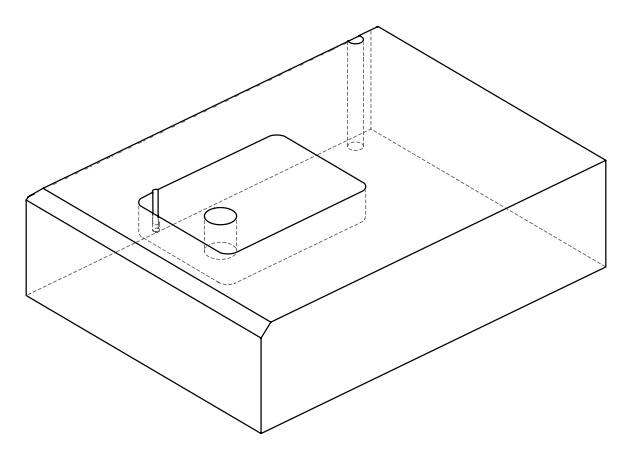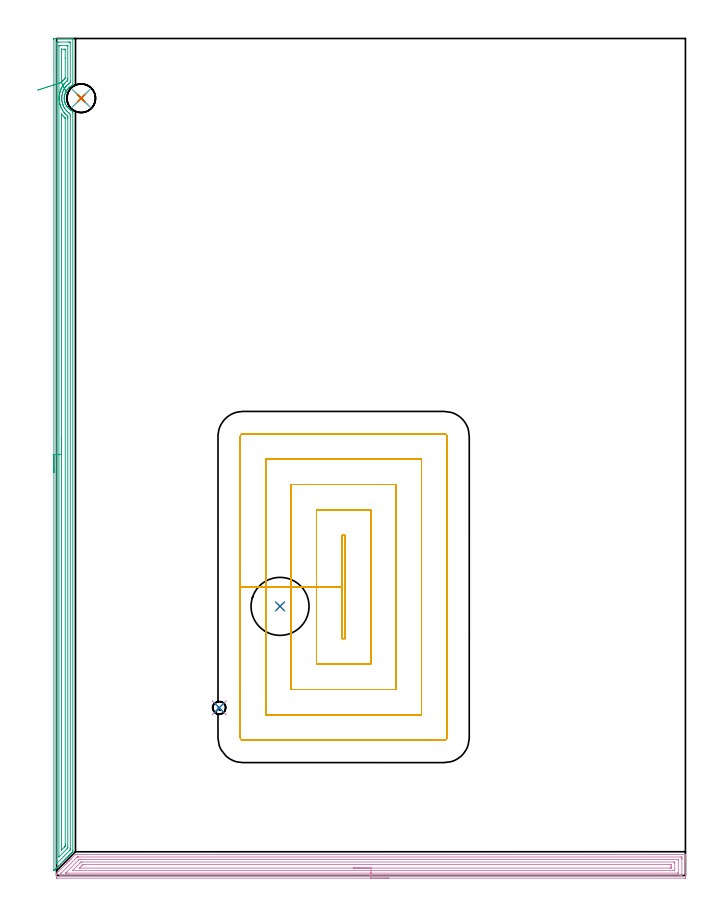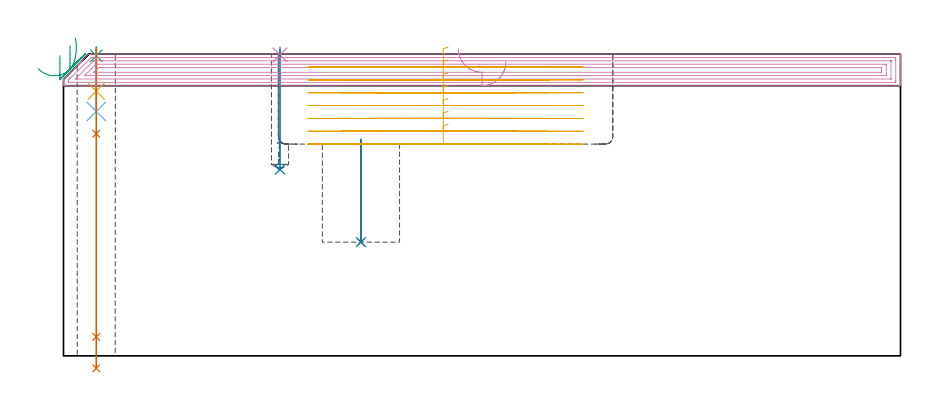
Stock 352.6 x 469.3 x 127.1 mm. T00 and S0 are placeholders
(PLAN: 11 operations, 8 tool changes, 56.9 min)
(1 INDEXABLE_INSERT_DRILL_BLIND_HOLE_FROM_SOLID | STEP1POCKET | NXT0302_013 | 0.18 min | 27301 mm3)
(2 DRILL_TO_ENLARGE_BLIND_HOLE_1 | STEP1POCKET | UGT0301_382 | 0.18 min | 38346 mm3)
(3 SPOT_DRILL | STEP1HOLE | NXT0321_9005460120000 | 0.03 min | 0 mm3)
(4 SPOT_DRILL_1 | STEP1POCKET_1 | NXT0321_9005460120000 | 0.03 min | 3 mm3)
(5 DRILL_BLIND_HOLE_INTO_CENTER | STEP1HOLE | UGT0301_217 | 0.07 min | 1136 mm3)
(6 DRILL_TO_ENLARGE_BLIND_HOLE | STEP1HOLE | NXT0301_111 | 0.11 min | 3440 mm3)
(7 GUN_DRILL_THROUGH_HOLE | STEP1HOLE | UGT0307_013 | 0.74 min | 20960 mm3)
(8 DRILL_BLIND_HOLE_INTO_CENTER_1 | STEP1POCKET_1 | UGT0301_192 | 0.2 min | 1899 mm3)
(9 AREA_MILL | FG_CHAMFER_SURFACE | UGT0205_001 | 15.11 min | 26256 mm3)
(10 AREA_MILL_1 | FG_CHAMFER_SURFACE_1 | UGT0205_001 | 14.21 min | 30642 mm3)
(11 MILL_RECTANGULAR_POCKET | POCKET_RECTANGULAR_STRAIGHT | NXT0201_007 | Follow Part, ap 6.25, ae 75% | 26.06 min | 1011239 mm3)
(TOOL NXT0302_013 | Index. Insert Drill 21mm [880-D2100L25-05] | D21 PA176 FL105 Z2)
(TOOL UGT0301_382 | Twist Drill Flat Bottom 32.5 mm | D32.5 PA180 FL175 Z2)
(TOOL NXT0321_9005460120000 | NC Spot Drill, 142deg, 12mm, Carbide, Uncoated | D12 PA142 FL30 Z2)
(TOOL UGT0301_217 | Twist Drill 10.4 mm | D10.4 PA118 FL82 Z2)
(TOOL NXT0301_111 | Carbide Drill 16.1mm [860.1-1610-050A1-PM 4234] | D16.1 PA147 FL73 Z2)
(TOOL UGT0307_013 | Gun Drill 16 mm | D16 PA130 FL24 Z1)
(TOOL UGT0301_192 | Twist Drill 7.2 mm | D7.2 PA118 FL66 Z2)
(TOOL UGT0205_001 | Chamfer Mill 20 x 3 x 45 deg. | D20 FL50 Z2)
(TOOL NXT0201_007 | ENDMILL 25mm [R216.25-25050GCK54P 1620] | D25 R3 FL54 Z5)
(OP 1 INDEXABLE_INSERT_DRILL_BLIND_HOLE_FROM_SOLID)
G17 G21 G94 G90
T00 M6
G54
G17 G0 G90 X125.3 Y150.9 S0 M3
G43 Z137.1 H1
G94 G81 G98 Z47.9 F250. R91.2
G80
M5
M2
(OP 2 DRILL_TO_ENLARGE_BLIND_HOLE_1)
G17 G21 G94 G90
T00 M6
G54
G17 G0 G90 X125.3 Y150.9 S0 M3
G43 Z137.1 H0
G94 G81 G98 Z47.9 F250. R91.2
G80
M5
M2
(OP 3 SPOT_DRILL)
G17 G21 G94 G90
T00 M6
G54
G17 G0 G90 X13.8 Y435.8 S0 M3
G43 Z137.1 H0
G94 G81 G98 Z126.411 F250. R130.1
G80
M5
M2
(OP 4 SPOT_DRILL_1)
G17 G21 G94 G90
T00 M6
G54
G17 G0 G90 X91.2 Y94. S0 M3
G43 Z137.1 H0
G94 G81 G98 Z126.79 F250. R130.1
G80
M5
M2
(OP 5 DRILL_BLIND_HOLE_INTO_CENTER)
G17 G21 G94 G90
T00 M6
G54
G17 G0 G90 X13.8 Y435.8 S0 M3
G43 Z137.1 H0
G94 G81 G98 Z111.5 F250. R129.1
G80
M5
M2
(OP 6 DRILL_TO_ENLARGE_BLIND_HOLE)
G17 G21 G94 G90
T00 M6
G54
G17 G0 G90 X13.8 Y435.8 S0 M3
G43 Z137.1 H1
G94 G81 G98 Z102.95 F250. R129.1
G80
M5
M2
(OP 7 GUN_DRILL_THROUGH_HOLE)
G17 G21 G94 G90
T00 M6
G54
G17 G0 G90 X13.8 Y435.8 M8
G43 Z137.1 H0
Z129.32
S716 M3
G94 G1 Z93.589 F125. M26
G4 X.084
Z8. F250.
G4 X.084
Z-5.23 F125.
G4 X.084
M5
M9
G0 Z129.32
Z137.1
M2
(OP 8 DRILL_BLIND_HOLE_INTO_CENTER_1)
G17 G21 G94 G90
T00 M6
G54
G17 G0 G90 X91.2 Y94. S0 M3
G43 Z137.1 H0
G94 G81 G98 Z78.5 F250. R129.1
G80
M5
M2
(OP 9 AREA_MILL)
G17 G21 G94 G90
T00 M6
G54
G17 G0 G90 X-1.5 Y226. S1061 M3
G43 Z137.1 H0
Z126.5
G94 G1 Y226.038 Z125.628 F250.
Y226.152 Z124.764
Y226.341 Z123.912
Y226.603 Z123.08
Y226.937 Z122.274
Y227.34 Z121.5
Y227.808 Z120.764
Y228.34 Z120.072
Y228.929 Z119.429
Y229.572 Z118.84
Y230.264 Z118.309
Y231. Z117.84
Y231.774 Z117.437
Y232.58 Z117.103
Y233.412 Z116.841
Y234.263 Z116.652
Y235.128 Z116.538
Y236. Z116.5
Y468.684
X-1.495 Y469.124 Z116.503
X-1.492 Y469.29 Z116.506
X-1.322 Y469.3 Z116.676
X6.004 Z123.998
X6.551 Z124.547
X6.885 Z124.881
X7.432 Z125.428
X7.767 Z125.762
X8.436 Z126.436
X8.757 Z126.756
X9.096 Y469.294 Z127.087
X9.097 Y469.293 Z127.088
X9.1 Y469.13 Z127.1
Y443.674
X9.102 Y443.135 Z127.092
X9.1 Y443.133 Z127.091
X9.089 Y443.126 Z127.087
X8.629 Y442.903 Z126.625
X8.368 Y442.764 Z126.367
X8.25 Y442.696 Z126.246
X7.865 Y442.449 Z125.865
X7.704 Y442.334 Z125.703
X7.492 Y442.182 Z125.489
X7.326 Y442.048 Z125.32
X7.123 Y441.887 Z125.122
X7.081 Y441.854 Z125.081
X7.018 Y441.803 Z125.017
X6.615 Y441.415 Z124.613
X6.155 Y440.91 Z124.154
X5.879 Y440.547 Z123.874
X5.739 Y440.366 Z123.737
X5.563 Y440.101 Z123.563
X5.508 Y440.017 Z123.508
X5.258 Y439.575 Z123.256
X5.033 Y439.125 Z123.03
X4.963 Y438.965 Z122.961
X4.876 Y438.761 Z122.871
X4.864 Y438.734 Z122.859
X4.688 Y438.232 Z122.686
X4.559 Y437.787 Z122.557
X4.535 Y437.681 Z122.533
X4.508 Y437.563 Z122.507
X4.477 Y437.421 Z122.473
X4.458 Y437.339 Z122.455
X4.384 Y436.893 Z122.382
X4.369 Y436.75 Z122.365
X4.347 Y436.528 Z122.337
X4.338 Y436.446 Z122.329
X4.323 Y436.185 Z122.316
X4.314 Y436. Z122.302
Y435.991 Z122.301
Y435.828
X4.315 Y435.798 Z122.3
X4.314 Y435.729 Z122.303
X4.315 Y435.727
Y435.635 Z122.304
X4.314 Y435.553 Z122.308
X4.322 Y435.384 Z122.321
X4.338 Y435.106 Z122.337
X4.381 Y434.741 Z122.378
X4.39 Y434.66 Z122.387
X4.466 Y434.213 Z122.466
X4.571 Y433.768 Z122.569
X4.655 Y433.483 Z122.654
X4.704 Y433.319 Z122.703
X4.83 Y432.953 Z122.83
X4.857 Y432.875 Z122.857
X5.059 Y432.419 Z123.059
X5.276 Y431.982 Z123.275
X5.5 Y431.601 Z123.497
X5.71 Y431.274 Z123.708
X5.739 Y431.229 Z123.737
X5.839 Y431.089 Z123.838
X6.217 Y430.621 Z124.217
X6.595 Y430.196 Z124.594
X6.615 Y430.176 Z124.614
X7.044 Y429.783 Z125.044
X7.169 Y429.68 Z125.167
X7.326 Y429.55 Z125.322
X7.491 Y429.412 Z125.49
X7.634 Y429.303 Z125.632
X7.767 Y429.216 Z125.763
X8.007 Y429.057 Z126.007
X8.207 Y428.938 Z126.204
X8.368 Y428.841 Z126.366
X8.745 Y428.64 Z126.743
X9.055 Y428.489 Z127.054
X9.093 Y428.468 Z127.093
X9.1 Y427.596 Z127.1
Y14.035
X9.102 Y13.301 Z127.097
X9.101 Y13.299 Z127.096
X8.796 Y12.995 Z126.794
X8.648 Y12.846 Z126.643
X8.496 Y12.695 Z126.494
X8.361 Y12.56 Z126.359
X8.207 Y12.405 Z126.202
X8.049 Y12.248 Z126.047
X7.926 Y12.125 Z125.924
X7.767 Y11.964 Z125.761
X7.603 Y11.802 Z125.601
X7.491 Y11.69 Z125.489
X7.326 Y11.523 Z125.32
X7.156 Y11.355 Z125.154
X6.885 Y11.084 Z124.883
X6.71 Y10.909 Z124.707
X6.15 Y10.349 Z124.149
X5.817 Y10.015 Z123.813
X5.219 Y9.419 Z123.219
X4.535 Y8.734 Z122.534
X3.583 Y7.782 Z121.582
X2.243 Y6.442 Z120.242
X1.212 Y5.411 Z119.21
X1.009 Y5.207 Z119.006
X0.904 Y5.103 Z118.902
X0.353 Y4.552 Z118.352
X0.127 Y4.326 Z118.124
X0.011 Y4.209 Z118.008
X-0.506 Y3.694 Z117.493
X-0.754 Y3.444 Z117.242
X-0.882 Y3.316 Z117.115
X-1.33 Y2.87 Z116.669
X-1.489 Y2.719 Z116.51
X-1.499 Y2.713 Z116.5
X-1.5 Y3.534
Y236.
X-0.086 Z117.914
Y465.922
X-0.084 Y466.814 Z117.916
X-0.083 Y466.897 Z117.917
X-0.073 Y467.29 Z117.927
X0.32 Y467.297 Z118.32
X0.715 Y467.299 Z118.715
X1.199 Y467.3 Z119.199
X6.885 Y467.299 Z124.885
X7.373 Y467.297 Z125.373
X7.586 Y467.29 Z125.586
X7.679 Y467.266 Z125.679
X7.684 Y466.981 Z125.684
X7.685 Y466.897 Z125.685
Y445.46
X7.681 Y444.654 Z125.681
X7.679 Y444.567 Z125.679
X7.218 Y444.229 Z125.218
X6.885 Y443.983 Z124.885
X6.711 Y443.85 Z124.711
X6.488 Y443.674 Z124.488
X6.226 Y443.449 Z124.226
X6.004 Y443.237 Z124.004
X5.775 Y443.012 Z123.775
X5.557 Y442.78 Z123.557
X5.351 Y442.548 Z123.351
X5.122 Y442.272 Z123.122
X4.828 Y441.887 Z122.828
X4.586 Y441.537 Z122.586
X4.451 Y441.33 Z122.451
X4.247 Y440.991 Z122.247
X4.241 Y440.98 Z122.241
X3.946 Y440.4 Z121.946
X3.804 Y440.101 Z121.804
X3.668 Y439.788 Z121.668
X3.451 Y439.208 Z121.451
X3.437 Y439.168 Z121.437
X3.427 Y439.139 Z121.427
X3.359 Y438.919 Z121.359
X3.23 Y438.445 Z121.23
X3.2 Y438.314 Z121.2
X3.073 Y437.711 Z121.073
X3.025 Y437.421 Z121.025
X2.962 Y436.93 Z120.962
X2.927 Y436.528 Z120.927
X2.903 Y436.098 Z120.903
X2.902 Y435.635 Z120.902
X2.921 Y435.186 Z120.921
X2.954 Y434.741 Z120.954
X3.02 Y434.192 Z121.02
X3.08 Y433.848 Z121.08
X3.25 Y433.065 Z121.25
X3.28 Y432.955 Z121.28
X3.359 Y432.686 Z121.359
X3.512 Y432.217 Z121.512
X3.535 Y432.151 Z121.535
X3.568 Y432.062 Z121.568
X3.711 Y431.705 Z121.711
X3.96 Y431.169 Z121.96
X4.241 Y430.629 Z122.241
X4.448 Y430.275 Z122.448
X4.858 Y429.65 Z122.858
X5.071 Y429.382 Z123.071
X5.122 Y429.321 Z123.122
X5.504 Y428.88 Z123.504
X5.866 Y428.489 Z123.866
X6.004 Y428.364 Z124.004
X6.862 Y427.619 Z124.862
X6.885 Y427.601 Z124.885
X6.892 Y427.596 Z124.892
X7.679 Y426.792 Z125.679
X7.686 Y425.809 Z125.686
X7.685 Y15.011 Z125.685
Y14.928
X7.679 Y14.523 Z125.679
X7.67 Y14.332 Z125.67
X7.574 Y14.23 Z125.574
X7.384 Y14.035 Z125.384
X0.035 Y6.685 Z118.035
X-0.055 Y6.599 Z117.945
X-0.072 Y6.586 Z117.928
X-0.079 Y6.583 Z117.921
X-0.08 Y6.617 Z117.92
X-0.085 Y6.806 Z117.915
X-0.086 Y236. Z117.914
X1.328 Z119.328
X1.329 Y465.111 Z119.329
X1.331 Y465.247 Z119.331
X1.333 Y465.279 Z119.333
X1.335 Y465.288 Z119.335
X1.348 Y465.292 Z119.348
X1.412 Y465.298 Z119.412
X1.596 Y465.299 Z119.596
X2.291 Y465.3 Z120.291
X5.817 Z123.817
X6.004 Y465.299 Z124.004
X6.19 Y465.295 Z124.19
X6.243 Y465.291 Z124.243
X6.265 Y465.287 Z124.265
X6.267 Y465.272 Z124.267
X6.27 Y465.201 Z124.27
X6.271 Y465.111 Z124.271
Y464.84
Y446.975
X6.27 Y446.353 Z124.27
X6.269 Y446.085 Z124.269
X6.264 Y445.816 Z124.264
X6.004 Y445.592 Z124.004
X5.933 Y445.532 Z123.933
X5.846 Y445.46 Z123.846
X5.454 Y445.124 Z123.454
X5.122 Y444.811 Z123.122
X5. Y444.691 Z123.
X4.879 Y444.567 Z122.879
X4.575 Y444.228 Z122.575
X4.241 Y443.844 Z122.241
X4.164 Y443.751 Z122.164
X4.104 Y443.674 Z122.104
X3.786 Y443.241 Z121.786
X3.466 Y442.78 Z121.466
X3.424 Y442.715 Z121.424
X3.359 Y442.61 Z121.359
X3.102 Y442.148 Z121.102
X2.962 Y441.887 Z120.962
X2.796 Y441.565 Z120.796
X2.525 Y440.994 Z120.525
X2.51 Y440.961 Z120.51
X2.478 Y440.883 Z120.478
X2.268 Y440.313 Z120.268
X2.192 Y440.101 Z120.192
X2.047 Y439.644 Z120.047
X1.922 Y439.208 Z119.922
X1.857 Y438.943 Z119.857
X1.722 Y438.314 Z119.722
X1.702 Y438.207 Z119.702
X1.596 Y437.542 Z119.596
X1.583 Y437.435 Z119.583
X1.581 Y437.421 Z119.581
X1.569 Y437.295 Z119.569
X1.51 Y436.616 Z119.51
X1.505 Y436.528 Z119.505
X1.489 Y436.109 Z119.489
X1.484 Y435.748 Z119.484
X1.487 Y435.635 Z119.487
X1.503 Y435.217 Z119.503
X1.522 Y434.817 Z119.522
X1.528 Y434.741 Z119.528
X1.596 Y434.045 Z119.596
X1.621 Y433.848 Z119.621
X1.625 Y433.819 Z119.625
X1.711 Y433.35 Z119.711
X1.793 Y432.955 Z119.793
X1.848 Y432.7 Z119.848
X1.934 Y432.344 Z119.934
X2.016 Y432.062 Z120.016
X2.211 Y431.439 Z120.211
X2.306 Y431.169 Z120.306
X2.478 Y430.732 Z120.478
X2.684 Y430.275 Z120.684
X2.871 Y429.877 Z120.871
X3.135 Y429.382 Z121.135
X3.359 Y428.999 Z121.359
X3.696 Y428.489 Z121.696
X3.92 Y428.166 Z121.92
X4.241 Y427.758 Z122.241
X4.313 Y427.669 Z122.313
X4.376 Y427.596 Z122.376
X4.729 Y427.201 Z122.729
X5.122 Y426.788 Z123.122
X5.209 Y426.703 Z123.209
X6.004 Y426.004 Z124.004
X6.219 Y425.809 Z124.219
X6.252 Y425.771 Z124.252
X6.265 Y425.739 Z124.265
X6.267 Y425.673 Z124.267
X6.27 Y425.54 Z124.27
X6.271 Y424.916 Z124.271
X6.272 Y424.645 Z124.272
X6.271 Y15.821 Z124.271
X6.27 Y15.551 Z124.27
X6.268 Y15.46 Z124.268
X6.265 Y15.391 Z124.265
X6.236 Y15.348 Z124.236
X6.004 Y15.105 Z124.004
X5.917 Y15.016 Z123.917
X1.362 Y10.462 Z119.362
X1.348 Y10.453 Z119.348
X1.338 Y10.448 Z119.338
X1.334 Y10.462 Z119.334
X1.332 Y10.487 Z119.332
X1.329 Y10.732 Z119.329
X1.328 Y236. Z119.328
X2.743 Z120.743
Y426.703
X2.744 Y426.949 Z120.744
X2.746 Y426.974 Z120.746
X2.747 Y426.975 Z120.747
X2.752 Y426.972 Z120.752
X2.953 Y426.703 Z120.953
X3.359 Y426.201 Z121.359
X3.697 Y425.809 Z121.697
X4.241 Y425.223 Z122.241
X4.565 Y424.916 Z122.565
X4.692 Y424.801 Z122.692
X4.81 Y424.693 Z122.81
X4.847 Y424.657 Z122.847
X4.85 Y424.64 Z122.85
X4.853 Y424.603 Z122.853
X4.857 Y424.292 Z122.857
Y17.608
X4.856 Y16.985 Z122.856
X4.853 Y16.714 Z122.853
X4.848 Y16.409 Z122.848
X4.696 Y16.253 Z122.696
X4.273 Y15.821 Z122.273
X2.926 Y14.474 Z120.926
X2.859 Y14.408 Z120.859
X2.77 Y14.322 Z120.77
X2.751 Y14.306 Z120.751
X2.749 Y14.307 Z120.749
X2.747 Y14.313 Z120.747
X2.744 Y14.369 Z120.744
X2.743 Y14.43 Z120.743
Y14.66
Y236.
Y236.872 Z120.781
Y237.736 Z120.895
Y238.588 Z121.083
Y239.42 Z121.346
Y240.226 Z121.68
Y241. Z122.082
Y241.736 Z122.551
Y242.428 Z123.082
Y243.071 Z123.672
Y243.66 Z124.315
Y244.191 Z125.007
Y244.66 Z125.743
Y245.063 Z126.517
Y245.397 Z127.322
Y245.659 Z128.155
Y245.848 Z129.006
Y245.962 Z129.871
Y246. Z130.743
G0 Z137.1
X5.005 Y440.091
Z133.952
G1 X5.147 Y439.805 Z133.141
X5.258 Y439.583 Z132.304
X5.335 Y439.427 Z131.45
X5.38 Y439.338 Z130.583
X5.39 Y439.318 Z129.711
X5.366 Y439.365 Z128.84
X5.309 Y439.48 Z127.977
X5.218 Y439.663 Z127.129
X5.095 Y439.91 Z126.301
X4.94 Y440.221 Z125.501
X4.755 Y440.594 Z124.735
X4.54 Y441.025 Z124.007
X4.298 Y441.511 Z123.324
X4.031 Y442.048 Z122.691
X3.74 Y442.633 Z122.113
X3.427 Y443.261 Z121.594
X3.096 Y443.927 Z121.138
X2.748 Y444.626 Z120.748
X2.747 Y444.629 Z120.747
X2.745 Y444.699 Z120.745
X2.743 Y444.907 Z120.743
Y445.192
Y462.431
X2.745 Y463.054 Z120.745
X2.749 Y463.263 Z120.749
X2.75 Y463.29 Z120.75
X2.771 Y463.293 Z120.771
X2.824 Y463.297 Z120.824
X2.931 Y463.299 Z120.931
X4.265 Y463.3 Z122.265
X4.672 Y463.29 Z122.672
X4.85 Y463.273 Z122.85
X4.852 Y463.171 Z122.852
X4.856 Y462.701 Z122.856
X4.857 Y458.234 Z122.857
Y447.247
X4.855 Y447.09 Z122.855
X4.853 Y447.013 Z122.853
X4.851 Y446.978 Z122.851
X4.833 Y446.952 Z122.833
X4.208 Y446.353 Z122.208
X3.799 Y445.908 Z121.799
X3.399 Y445.46 Z121.399
X3.381 Y445.439 Z121.381
X2.894 Y444.811 Z120.894
X2.827 Y444.723 Z120.827
X2.771 Y444.65 Z120.771
X2.752 Y444.627 Z120.752
X2.748 Y444.626 Z120.748
X2.122 Y444.425 Z120.175
X1.451 Y444.21 Z119.661
X0.74 Y443.982 Z119.21
X-0.006 Y443.743 Z118.826
X-0.782 Y443.495 Z118.512
X-1.58 Y443.239 Z118.27
X-2.395 Y442.978 Z118.102
X-3.221 Y442.714 Z118.01
X-4.052 Y442.448 Z117.993
X-4.881 Y442.182 Z118.052
X-5.702 Y441.919 Z118.187
X-6.508 Y441.661 Z118.397
X-7.294 Y441.409 Z118.679
X-8.054 Y441.166 Z119.033
X-8.781 Y440.933 Z119.454
X-9.471 Y440.712 Z119.941
X-10.117 Y440.505 Z120.488
X-10.716 Y440.313 Z121.093
G0 Z137.1
M5
M2
(OP 10 AREA_MILL_1)
G17 G21 G94 G90
T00 M6
G54
G17 G0 G90 X186.3 Y-1.5 S1061 M3
G43 Z137.1 H0
Z123.8
G94 G1 X186.262 Z122.928 F250.
X186.148 Z122.064
X185.959 Z121.212
X185.697 Z120.38
X185.363 Z119.574
X184.96 Z118.8
X184.491 Z118.064
X183.96 Z117.372
X183.371 Z116.729
X182.728 Z116.14
X182.036 Z115.609
X181.3 Z115.14
X180.526 Z114.737
X179.72 Z114.403
X178.888 Z114.141
X178.036 Z113.952
X177.172 Z113.838
X176.3 Z113.8
X0.627
X0.417 Y-1.498 Z113.802
X0.003 Y-1.491 Z113.805
X0. Y-1.385 Z113.912
Y-0.147 Z115.148
Y0.822 Z116.121
X0.009 Y1.177 Z116.477
X0.01 Y1.199 Z116.499
X0.18 Y1.377 Z116.677
X0.388 Y1.588 Z116.888
X0.419 Y1.619 Z116.919
X1.074 Y2.275 Z117.574
X1.968 Y3.169 Z118.468
X2.862 Y4.063 Z119.362
X4.538 Y5.739 Z121.037
X4.65 Y5.852 Z121.148
X5.004 Y6.204 Z121.503
X5.184 Y6.384 Z121.684
X5.713 Y6.916 Z122.21
X5.881 Y7.082 Z122.379
X5.991 Y7.192 Z122.49
X6.154 Y7.357 Z122.652
X6.316 Y7.518 Z122.815
X6.438 Y7.639 Z122.937
X6.596 Y7.798 Z123.093
X6.752 Y7.953 Z123.251
X6.885 Y8.086 Z123.384
X7.037 Y8.24 Z123.535
X7.188 Y8.389 Z123.687
X7.332 Y8.533 Z123.831
X7.479 Y8.681 Z123.977
X7.624 Y8.825 Z124.123
X7.779 Y8.98 Z124.278
X7.92 Y9.123 Z124.418
X8.06 Y9.261 Z124.559
X8.226 Y9.427 Z124.725
X8.362 Y9.564 Z124.86
X10.571 Y11.771 Z127.068
X10.598 Y11.796 Z127.091
X10.61 Y11.801 Z127.096
X11.355 Y11.8 Z127.1
X352.42
X352.591 Y11.797 Z127.088
X352.592 Y11.789 Z127.08
X352.6 Y11.421 Z126.72
Y11.159 Z126.458
Y10.447 Z125.742
Y9.208 Z124.505
Y7.798 Z123.094
Y-0.766 Z114.531
X352.597 Y-1.03 Z114.268
X352.591 Y-1.492 Z113.806
X352.444 Y-1.495 Z113.803
X351.973 Y-1.5 Z113.8
X176.3
Y-0.086 Z115.214
X2.415 Y-0.085 Z115.215
X2.352
X2.031 Y-0.079 Z115.221
X2.01 Y0.026 Z115.326
X2.005 Y0.258 Z115.558
X2.01 Y0.736 Z116.036
X2.205 Y0.944 Z116.244
X2.415 Y1.164 Z116.464
X2.643 Y1.393 Z116.693
X2.868 Y1.619 Z116.919
X11.355 Y10.104 Z125.404
X11.53 Y10.274 Z125.574
X11.635 Y10.373 Z125.673
X11.834 Y10.379 Z125.679
X12.249 Y10.385 Z125.685
X12.312
X350.185
X350.248
X350.569 Y10.379 Z125.679
X350.59 Y10.274 Z125.574
X350.597 Y10.04 Z125.34
X350.599 Y9.564 Z124.864
X350.6 Y9.154 Z124.454
X350.599 Y0.736 Z116.036
X350.597 Y0.329 Z115.629
X350.59 Y-0.077 Z115.223
X350.185 Y-0.084 Z115.216
X350.122 Y-0.085 Z115.215
X176.3 Y-0.086 Z115.214
Y1.328 Z116.628
X5.991 Y1.329 Z116.629
X5.39 Y1.33 Z116.63
X5.147 Y1.333 Z116.633
X5.097 Y1.336 Z116.636
X5.053 Y1.343 Z116.643
X5.074 Y1.37 Z116.67
X5.097 Y1.397 Z116.697
X12.382 Y8.681 Z123.981
X12.64 Y8.929 Z124.229
X12.678 Y8.965 Z124.265
X12.752 Y8.968 Z124.268
X12.851 Y8.97 Z124.27
X13.143 Y8.971 Z124.271
X13.743
X348.397
X348.495 Y8.97 Z124.27
X348.572 Y8.967 Z124.267
X348.588 Y8.965 Z124.265
X348.592 Y8.939 Z124.239
X348.596 Y8.882 Z124.182
X348.599 Y8.681 Z123.981
X348.6 Y8.481 Z123.781
X348.599 Y1.619 Z116.919
X348.598 Y1.42 Z116.72
X348.592 Y1.352 Z116.652
X348.589 Y1.335 Z116.635
X348.579 Y1.333 Z116.633
X348.544 Y1.331 Z116.631
X348.397 Y1.329 Z116.629
X176.3 Y1.328 Z116.628
Y2.743 Z118.043
X9.323
X9.048 Y2.744 Z118.044
X8.971 Y2.746 Z118.046
X8.914 Y2.749 Z118.049
X8.939 Y2.78 Z118.08
X9.032 Y2.881 Z118.181
X9.106 Y2.957 Z118.257
X13.143 Y6.995 Z122.295
X13.553 Y7.394 Z122.694
X13.718 Y7.55 Z122.85
X14.037 Y7.555 Z122.855
X14.282 Y7.557 Z122.857
X345.959
X346.466 Y7.553 Z122.853
X346.579 Y7.551 Z122.851
X346.59 Y7.354 Z122.654
X346.6 Y6.924 Z122.224
Y3.393 Z118.693
X346.59 Y2.948 Z118.248
X346.572 Y2.75 Z118.05
X346.361 Y2.746 Z118.046
X345.715 Y2.743 Z118.043
X345.471
X176.3
Y4.157 Z119.457
X13.143
X13.032 Y4.159 Z119.459
X12.809 Y4.164 Z119.464
X12.775 Y4.167 Z119.467
X12.788 Y4.183 Z119.483
X12.821 Y4.221 Z119.521
X12.866 Y4.267 Z119.567
X13.003 Y4.405 Z119.705
X14.037 Y5.439 Z120.739
X14.337 Y5.737 Z121.037
X14.637 Y6.033 Z121.333
X14.736 Y6.126 Z121.426
X14.826 Y6.137 Z121.437
X14.931 Y6.139 Z121.439
X15.714 Y6.143 Z121.443
X15.825
X343.927
X344.038 Y6.141 Z121.441
X344.261 Y6.136 Z121.436
X344.59 Y6.121 Z121.421
X344.593 Y6.033 Z121.333
X344.599 Y5.368 Z120.668
X344.6 Y5.15 Z120.45
Y4.485 Z119.785
X344.597 Y4.267 Z119.567
X344.593 Y4.185 Z119.485
X344.591 Y4.17 Z119.47
X344.522 Y4.164 Z119.464
X344.373 Y4.16 Z119.46
X344.15 Y4.157 Z119.457
X344.038
X176.3
X175.428 Z119.495
X174.563 Z119.609
X173.712 Z119.798
X172.88 Z120.06
X172.074 Z120.394
X171.3 Z120.797
X170.564 Z121.265
X169.872 Z121.796
X169.229 Z122.386
X168.64 Z123.029
X168.108 Z123.721
X167.64 Z124.457
X167.237 Z125.231
X166.903 Z126.037
X166.641 Z126.869
X166.452 Z127.72
X166.338 Z128.585
X166.3 Z129.457
G0 Z137.1
M5
M2
(OP 11 MILL_RECTANGULAR_POCKET)
G17 G21 G94 G90
T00 M6
G54
G17 G0 G90 X161.9 Y190.147 S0 M3
G43 Z137.101 H1
Z130.101
G94 G1 Y190.7 Z129.953 F250.
X160. Z129.444
Y161.75 Z121.686
Y132.8 F500.
X161.9
Y190.7
X160.
Y161.75
X145.75
Y118.55
X176.15
Y204.95
X145.75
Y161.75
X131.5
Y104.3
X190.4
Y219.2
X131.5
Y161.75
X117.25
Y90.05
X204.65
Y233.45
X117.25
Y161.75
X103.
Y77.3
G3 X104.5 Y75.8 R1.5
G1 X217.4
G3 X218.9 Y77.3 R1.5
G1 Y246.2
G3 X217.4 Y247.7 R1.5
G1 X104.5
G3 X103. Y246.2 R1.5
G1 Y161.75
Y160.75
G0 X161.9 Y190.147 Z124.686
G1 Y190.7 Z124.538 F250.
X160. Z124.029
Y161.75 Z116.272
Y132.8 F500.
X161.9
Y190.7
X160.
Y161.75
X145.75
Y118.55
X176.15
Y204.95
X145.75
Y161.75
X131.5
Y104.3
X190.4
Y219.2
X131.5
Y161.75
X117.25
Y90.05
X204.65
Y233.45
X117.25
Y161.75
X103.
Y77.3
G3 X104.5 Y75.8 R1.5
G1 X217.4
G3 X218.9 Y77.3 R1.5
G1 Y246.2
G3 X217.4 Y247.7 R1.5
G1 X104.5
G3 X103. Y246.2 R1.5
G1 Y161.75
Y160.75
G0 X161.9 Y190.147 Z119.272
G1 Y190.7 Z119.124 F250.
X160. Z118.615
Y161.75 Z110.858
Y132.8 F500.
X161.9
Y190.7
X160.
Y161.75
X145.75
Y118.55
X176.15
Y204.95
X145.75
Y161.75
X131.5
Y104.3
X190.4
Y219.2
X131.5
Y161.75
X117.25
Y90.05
X204.65
Y233.45
X117.25
Y161.75
X103.
Y77.3
G3 X104.5 Y75.8 R1.5
G1 X217.4
G3 X218.9 Y77.3 R1.5
G1 Y246.2
G3 X217.4 Y247.7 R1.5
G1 X104.5
G3 X103. Y246.2 R1.5
G1 Y161.75
Y160.75
G0 X161.9 Y190.147 Z113.858
G1 Y190.7 Z113.709 F250.
X160. Z113.2
Y161.75 Z105.443
Y132.8 F500.
X161.9
Y190.7
X160.
Y161.75
X145.75
Y118.55
X176.15
Y204.95
X145.75
Y161.75
X131.5
Y104.3
X190.4
Y219.2
X131.5
Y161.75
X117.25
Y90.05
X204.65
Y233.45
X117.25
Y161.75
X103.
Y77.3
G3 X104.5 Y75.8 R1.5
G1 X217.4
G3 X218.9 Y77.3 R1.5
G1 Y246.2
G3 X217.4 Y247.7 R1.5
G1 X104.5
G3 X103. Y246.2 R1.5
G1 Y161.75
Y160.75
G0 X161.9 Y190.147 Z108.443
G1 Y190.7 Z108.295 F250.
X160. Z107.786
Y161.75 Z100.029
Y132.8 F500.
X161.9
Y190.7
X160.
Y161.75
X145.75
Y118.55
X176.15
Y204.95
X145.75
Y161.75
X131.5
Y104.3
X190.4
Y219.2
X131.5
Y161.75
X117.25
Y90.05
X204.65
Y233.45
X117.25
Y161.75
X103.
Y77.3
G3 X104.5 Y75.8 R1.5
G1 X217.4
G3 X218.9 Y77.3 R1.5
G1 Y246.2
G3 X217.4 Y247.7 R1.5
G1 X104.5
G3 X103. Y246.2 R1.5
G1 Y161.75
Y160.75
G0 X161.9 Y190.147 Z103.029
G1 Y190.7 Z102.881 F250.
X160. Z102.372
Y161.75 Z94.614
Y132.8 F500.
X161.9
Y190.7
X160.
Y161.75
X145.75
Y118.55
X176.15
Y204.95
X145.75
Y161.75
X131.5
Y104.3
X190.4
Y219.2
X131.5
Y161.75
X117.25
Y90.05
X204.65
Y233.45
X117.25
Y161.75
X103.
Y77.3
G3 X104.5 Y75.8 R1.5
G1 X217.4
G3 X218.9 Y77.3 R1.5
G1 Y246.2
G3 X217.4 Y247.7 R1.5
G1 X104.5
G3 X103. Y246.2 R1.5
G1 Y161.75
Y160.75
G0 X161.9 Y190.147 Z97.614
G1 Y190.7 Z97.466 F250.
X160. Z96.957
Y161.75 Z89.2
Y132.8 F500.
X161.9
Y190.7
X160.
Y161.75
X145.75
Y118.55
X176.15
Y204.95
X145.75
Y161.75
X131.5
Y104.3
X190.4
Y219.2
X131.5
Y161.75
X117.25
Y90.05
X204.65
Y233.45
X117.25
Y161.75
X103.
Y77.3
G3 X104.5 Y75.8 R1.5
G1 X217.4
G3 X218.9 Y77.3 R1.5
G1 Y246.2
G3 X217.4 Y247.7 R1.5
G1 X104.5
G3 X103. Y246.2 R1.5
G1 Y161.75
Y160.75
G0 Z137.101
M5
M2
